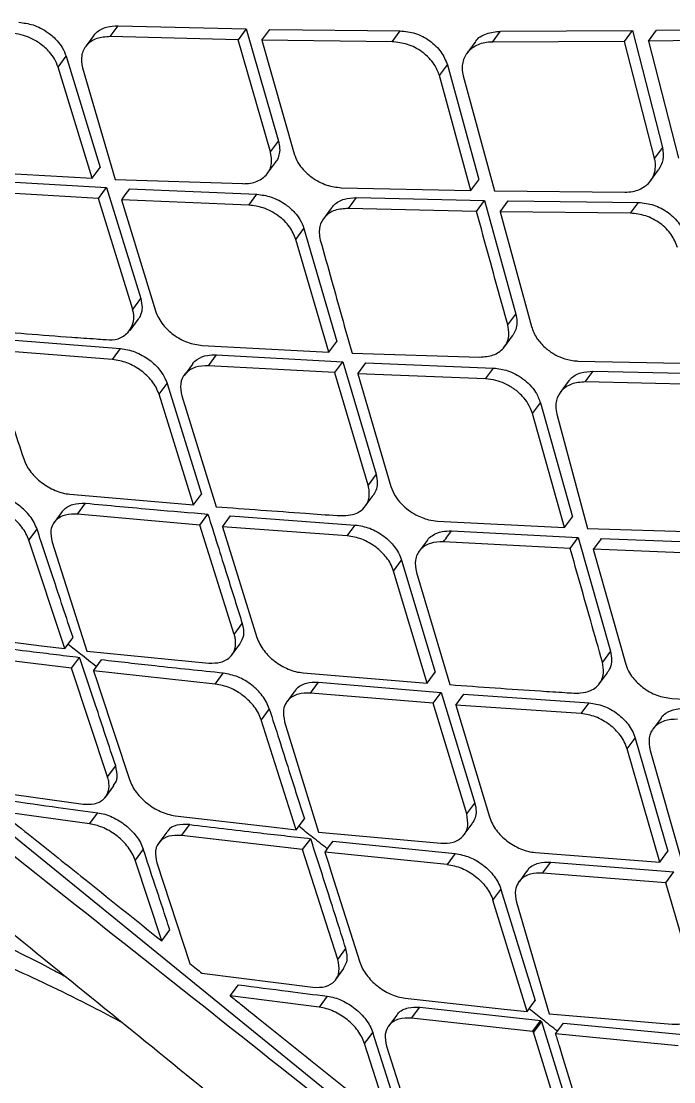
# Model space of a CAD drawing. Extents: x 832 to 912, y 781 to 934.
# Drawn here: x 894.885 to 895.677, y 878.246 to 879.532 of the extents above; entities that cross this region are included whole.
import ezdxf

# ---------------------------------------------------------------- set-up
doc = ezdxf.new("R2010")
doc.units = 0
doc.header["$MEASUREMENT"] = 0
doc.layers.add('1', color=4, linetype='Continuous')

# ---------------------------------------------------------------- blocks, each defined once
blk = doc.blocks.new('2026 SOVEREIGN HL')
at = {"layer": '1', "color": 3, "linetype": 'Continuous', "lineweight": 25}
for p, q in [((63.2636, 82.4181), (63.2733, 82.4313)), ((63.2734, 82.4313), (63.4286, 82.4274)), ((63.4286, 82.4274), (63.4189, 82.4143)), ((63.4286, 82.4274), (63.4678, 82.2915)), ((63.4475, 82.4138), (63.4572, 82.4269)), ((63.4572, 82.4269), (63.6154, 82.4251)), ((63.9267, 82.4258), (64.0882, 82.4282)), ((63.2433, 82.4191), (63.2336, 82.4058)), ((63.4189, 82.4143), (63.2636, 82.4181)), ((63.4581, 82.2783), (63.4189, 82.4143)), ((63.6057, 82.4119), (63.6154, 82.425)), ((63.7276, 82.4115), (63.7373, 82.4247)), ((63.7373, 82.4247), (63.8975, 82.4255)), ((63.8878, 82.4123), (63.8975, 82.4255)), ((63.8975, 82.4255), (63.9339, 82.2838)), ((63.917, 82.4126), (63.9267, 82.4258)), ((64.0784, 82.4151), (63.917, 82.4126)), ((63.6057, 82.4119), (63.4475, 82.4138)), ((63.4475, 82.4138), (63.4869, 82.2762)), ((63.7062, 82.4109), (63.6964, 82.3977)), ((63.8878, 82.4123), (63.7276, 82.4115)), ((63.9242, 82.2707), (63.8878, 82.4123)), ((63.917, 82.4126), (63.9532, 82.2707)), ((63.2004, 82.3812), (63.2101, 82.3943)), ((63.2101, 82.3944), (63.2515, 82.2595)), ((63.2418, 82.2463), (63.2004, 82.3812)), ((63.23, 82.3804), (63.2697, 82.2449)), ((63.6632, 82.3709), (63.6729, 82.384)), ((63.6729, 82.384), (63.7109, 82.2447)), ((63.7012, 82.2315), (63.6632, 82.3709)), ((63.692, 82.3707), (63.7299, 82.2311)), ((63.4581, 82.2783), (63.4678, 82.2915)), ((63.9339, 82.2838), (63.9242, 82.2707)), ((63.4545, 82.2524), (63.4641, 82.2653)), ((63.0885, 82.2549), (63.2418, 82.2463)), ((63.2418, 82.2463), (63.2515, 82.2594)), ((63.9196, 82.2434), (63.9293, 82.2565)), ((63.106, 82.2439), (63.259, 82.235)), ((63.259, 82.235), (63.3006, 82.1004)), ((63.2697, 82.2449), (63.4247, 82.2399)), ((63.5441, 82.2349), (63.7012, 82.2315)), ((63.7012, 82.2315), (63.7109, 82.2446)), ((63.2493, 82.2218), (63.0962, 82.2307)), ((63.2909, 82.0872), (63.2493, 82.2218)), ((63.287, 82.2336), (63.4417, 82.2269)), ((63.432, 82.2138), (63.4417, 82.2269)), ((63.5527, 82.2098), (63.5624, 82.223)), ((63.5624, 82.223), (63.7179, 82.2194)), ((63.7299, 82.2311), (63.8884, 82.2296)), ((63.432, 82.2138), (63.2772, 82.2204)), ((63.2772, 82.2204), (63.3186, 82.0855)), ((63.5322, 82.2105), (63.5225, 82.1973)), ((63.7082, 82.2062), (63.5527, 82.2098)), ((63.7082, 82.2062), (63.7179, 82.2193)), ((63.7179, 82.2194), (63.7559, 82.0817)), ((63.7368, 82.2057), (63.7465, 82.2189)), ((63.7465, 82.2189), (63.9048, 82.2171)), ((63.8951, 82.204), (63.9048, 82.2171)), ((63.7368, 82.2057), (63.775, 82.0665)), ((63.8951, 82.204), (63.7368, 82.2057)), ((63.489, 82.1722), (63.4987, 82.1853)), ((63.4987, 82.1853), (63.5387, 82.0486)), ((63.529, 82.0355), (63.489, 82.1722)), ((63.2909, 82.0872), (63.3006, 82.1004)), ((63.7462, 82.0686), (63.7559, 82.0817)), ((63.2878, 82.0619), (63.2975, 82.075)), ((63.7422, 82.0421), (63.7518, 82.0552)), ((63.1251, 82.0516), (63.2761, 82.0398)), ((63.3754, 82.0435), (63.529, 82.0355)), ((63.529, 82.0355), (63.5387, 82.0486)), ((63.2663, 82.0266), (63.1153, 82.0383)), ((63.2663, 82.0266), (63.2761, 82.0398)), ((63.3828, 82.019), (63.3926, 82.0322)), ((63.3926, 82.0322), (63.546, 82.0238)), ((63.5571, 82.0342), (63.7123, 82.0295)), ((63.3634, 82.0211), (63.3536, 82.0078)), ((63.5363, 82.0107), (63.3828, 82.019)), ((63.5363, 82.0107), (63.546, 82.0238)), ((63.546, 82.0238), (63.5863, 81.8875)), ((63.5643, 82.0093), (63.574, 82.0225)), ((63.574, 82.0225), (63.729, 82.0162)), ((63.7193, 82.0031), (63.729, 82.0162)), ((63.8318, 82.0247), (63.9891, 82.0215)), ((63.5766, 81.8743), (63.5363, 82.0106)), ((63.5643, 82.0093), (63.6044, 81.8727)), ((63.7193, 82.0031), (63.5643, 82.0093)), ((63.8402, 81.9994), (63.8499, 82.0125)), ((63.8499, 82.0125), (64.0055, 82.009)), ((63.3229, 81.9844), (63.3326, 81.9976)), ((63.3326, 81.9976), (63.3745, 81.8634)), ((63.8196, 81.9998), (63.8098, 81.9866)), ((63.9958, 81.9959), (63.8402, 81.9994)), ((63.3648, 81.8502), (63.3229, 81.9844)), ((63.3504, 81.9825), (63.3922, 81.848)), ((63.7761, 81.9611), (63.7857, 81.9742)), ((63.7857, 81.9742), (63.8246, 81.8359)), ((63.8149, 81.8227), (63.7761, 81.9611)), ((63.8057, 81.9605), (63.8429, 81.8215)), ((63.5863, 81.8875), (63.5766, 81.8743)), ((63.2148, 81.8632), (63.3648, 81.8502)), ((63.3648, 81.8502), (63.3745, 81.8634)), ((63.5732, 81.8487), (63.5829, 81.8617)), ((63.224, 81.839), (63.2338, 81.8523)), ((63.2055, 81.8424), (63.1957, 81.8291)), ((63.3724, 81.8259), (63.224, 81.839)), ((63.3724, 81.8259), (63.3822, 81.8391)), ((63.3998, 81.8237), (63.4095, 81.8369)), ((63.4095, 81.8369), (63.561, 81.8259)), ((63.8149, 81.8227), (63.8246, 81.8359)), ((63.4141, 81.6933), (63.3724, 81.8259)), ((63.3998, 81.8237), (63.4417, 81.6896)), ((63.5513, 81.8127), (63.3998, 81.8237)), ((63.5513, 81.8127), (63.561, 81.8259)), ((63.6609, 81.8304), (63.8149, 81.8227)), ((63.1649, 81.8077), (63.1748, 81.821)), ((63.6778, 81.8187), (63.8316, 81.8108)), ((63.8219, 81.7976), (63.8316, 81.8108)), ((63.8316, 81.8108), (63.8707, 81.6728)), ((63.8429, 81.8215), (63.9984, 81.8171)), ((63.8597, 81.8095), (64.0149, 81.8035)), ((63.2087, 81.676), (63.1649, 81.8077)), ((63.1931, 81.8051), (63.2354, 81.6729)), ((63.6484, 81.8073), (63.6386, 81.794)), ((63.8219, 81.7976), (63.6681, 81.8055)), ((64.0052, 81.7904), (63.85, 81.7964)), ((63.85, 81.7964), (63.8889, 81.6582)), ((63.6076, 81.7701), (63.6173, 81.7833)), ((63.6173, 81.7833), (63.658, 81.6475)), ((63.6483, 81.6343), (63.6076, 81.7701)), ((63.6353, 81.7684), (63.6757, 81.6323)), ((63.4141, 81.6933), (63.4239, 81.7066)), ((63.0624, 81.6941), (63.1834, 81.679)), ((63.2087, 81.676), (63.2185, 81.6893)), ((63.4114, 81.6685), (63.4212, 81.6818)), ((63.2166, 81.6521), (63.0705, 81.6704)), ((63.1834, 81.679), (63.2087, 81.676)), ((63.2354, 81.6729), (63.3834, 81.6585)), ((63.8707, 81.6728), (63.861, 81.6597)), ((63.2166, 81.6521), (63.2265, 81.6654)), ((63.2433, 81.649), (63.2532, 81.6623)), ((63.2604, 81.5205), (63.2166, 81.6521)), ((63.3911, 81.633), (63.2433, 81.649)), ((63.3911, 81.633), (63.4009, 81.6463)), ((63.4977, 81.6466), (63.6483, 81.6343)), ((63.6483, 81.6343), (63.658, 81.6475)), ((63.8574, 81.6336), (63.8671, 81.6468)), ((63.5067, 81.6221), (63.5165, 81.6353)), ((63.5165, 81.6353), (63.6654, 81.6229)), ((63.2509, 81.626), (63.287, 81.5172)), ((63.4879, 81.625), (63.4782, 81.6118)), ((63.6557, 81.6097), (63.5067, 81.6221)), ((63.6557, 81.6097), (63.6654, 81.6229)), ((63.6654, 81.6229), (63.706, 81.4887)), ((63.6831, 81.6076), (63.6929, 81.6208)), ((63.6929, 81.6208), (63.8448, 81.6104)), ((63.6963, 81.4755), (63.6557, 81.6097)), ((63.8351, 81.5972), (63.6831, 81.6076)), ((63.6831, 81.6076), (63.7239, 81.4719)), ((63.8351, 81.5972), (63.8448, 81.6103)), ((63.9451, 81.6155), (64.0993, 81.6081)), ((63.4567, 81.603), (63.4469, 81.5898)), ((63.9323, 81.5918), (63.9225, 81.5786)), ((63.4894, 81.4564), (63.4469, 81.5898)), ((63.4753, 81.5874), (63.5163, 81.4535)), ((63.8911, 81.5543), (63.9008, 81.5675)), ((63.9008, 81.5675), (63.9404, 81.4302)), ((63.9307, 81.417), (63.8911, 81.5543)), ((63.9189, 81.5526), (63.9583, 81.4151)), ((65.2946, 79.7044), (63.0382, 81.536)), ((63.2604, 81.5205), (63.2703, 81.5338)), ((63.0956, 81.506), (63.2306, 81.4875)), ((63.2582, 81.4964), (63.268, 81.5097)), ((63.6963, 81.4755), (63.706, 81.4887)), ((63.2386, 81.4636), (63.13, 81.4785)), ((63.2386, 81.4636), (63.2484, 81.477)), ((63.3424, 81.4734), (63.4628, 81.4594)), ((63.3502, 81.4494), (63.3601, 81.4627)), ((63.4894, 81.4564), (63.4993, 81.4697)), ((63.6932, 81.4504), (63.703, 81.4636)), ((63.3324, 81.4536), (63.3225, 81.4403)), ((63.4972, 81.4322), (63.3502, 81.4494)), ((63.4628, 81.4594), (63.4894, 81.4564)), ((63.5163, 81.4535), (63.665, 81.44)), ((63.4972, 81.4322), (63.507, 81.4455)), ((63.5338, 81.4426), (63.6823, 81.4275)), ((63.3037, 81.4329), (63.2938, 81.4196)), ((63.5398, 81.299), (63.4972, 81.4322)), ((63.6725, 81.4143), (63.524, 81.4293)), ((63.6823, 81.4275), (63.6725, 81.4143)), ((63.7797, 81.4287), (63.9307, 81.417)), ((63.9307, 81.417), (63.9404, 81.4302)), ((63.3261, 81.3217), (63.2938, 81.4196)), ((63.3203, 81.4161), (63.3603, 81.2942)), ((63.7885, 81.4039), (63.7983, 81.4171)), ((63.7983, 81.4171), (63.9477, 81.4053)), ((63.5318, 81.405), (63.5665, 81.2959)), ((63.7695, 81.4065), (63.7598, 81.3933)), ((63.9379, 81.3921), (63.7885, 81.4039)), ((63.9379, 81.3921), (63.9476, 81.4053)), ((63.9775, 81.2566), (63.9379, 81.3921)), ((63.7282, 81.3708), (63.7379, 81.384)), ((63.7379, 81.384), (63.7794, 81.2492)), ((63.7696, 81.236), (63.7282, 81.3708)), ((63.7566, 81.3685), (63.7966, 81.2332)), ((63.3261, 81.3216), (63.336, 81.335)), ((63.5398, 81.299), (63.5496, 81.3123)), ((63.375, 81.2825), (63.5095, 81.2653)), ((63.5373, 81.2746), (63.5471, 81.2879)), ((63.4094, 81.255), (63.4193, 81.2683)), ((63.5173, 81.2412), (63.4094, 81.255)), ((63.5271, 81.2545), (63.5173, 81.2412)), ((63.6218, 81.252), (63.7419, 81.2389)), ((63.6114, 81.2316), (63.6015, 81.2183)), ((63.6295, 81.2278), (63.6393, 81.2411)), ((63.6393, 81.2411), (63.7861, 81.2249)), ((63.7419, 81.2389), (63.7696, 81.236)), ((63.7966, 81.2332), (63.9458, 81.2205)), ((63.7763, 81.2116), (63.6295, 81.2278)), ((63.7763, 81.2116), (63.7861, 81.2249)), ((63.7772, 81.2116), (63.787, 81.2248)), ((63.7872, 81.224), (63.7774, 81.2108)), ((63.7872, 81.224), (63.8286, 81.0903)), ((63.8041, 81.2088), (63.8139, 81.222)), ((63.8139, 81.222), (63.9629, 81.2077)), ((63.8188, 81.077), (63.7774, 81.2108)), ((63.9531, 81.1945), (63.8041, 81.2088)), ((63.6036, 81.0992), (63.5724, 81.1971)), ((63.599, 81.1938), (63.6378, 81.0718)), ((63.8119, 81.1834), (63.8456, 81.0741))]:
    blk.add_line(p, q, dxfattribs=at)
at = {"layer": '1', "color": 3, "linetype": 'Continuous', "lineweight": 25, "flags": 128}
for points in [[(63.2493, 82.2218), (63.2547, 82.2292), (63.259, 82.235)], [(63.287, 82.2336), (63.2815, 82.2262), (63.2772, 82.2204)], [(63.2433, 81.649), (63.2476, 81.6361), (63.2509, 81.626)], [(63.5338, 81.4426), (63.5283, 81.4351), (63.524, 81.4293)], [(63.524, 81.4293), (63.5284, 81.4157), (63.5318, 81.405)], [(63.7696, 81.236), (63.7751, 81.2434), (63.7794, 81.2492)], [(63.5724, 81.1971), (63.5779, 81.2045), (63.5822, 81.2104)], [(63.6135, 81.1125), (63.596, 81.1673), (63.5822, 81.2104)]]:
    blk.add_lwpolyline(points, dxfattribs=at)
at = {"layer": '1', "color": 3, "linetype": 'Continuous', "lineweight": 25}
blk.add_arc((63.2644, 82.0783), 0.0279, 258.1637, 18.5932, dxfattribs=at)
for points, knots in [([(65.2939, 79.7025), (64.8285, 80.0795), (64.1129, 80.6591), (62.8118, 81.69), (61.978, 82.3464), (61.3973, 82.8036)], [0, 0, 0, 0, 0.360925, 0.55487, 1, 1, 1, 1]), ([(61.3533, 82.7876), (61.4809, 82.6836), (61.7413, 82.4714), (62.1237, 82.1604), (62.4895, 81.8632), (62.8226, 81.5926), (63.1215, 81.3499), (63.3865, 81.1347), (63.6181, 80.9467), (63.818, 80.7843), (64.0052, 80.6322), (64.1895, 80.4824), (64.3846, 80.3237), (64.5854, 80.1603), (64.7957, 79.9891), (65.0202, 79.8062), (65.2592, 79.6114), (65.5153, 79.4025), (65.7928, 79.1761), (66.1009, 78.9244), (66.4468, 78.6418), (66.8224, 78.3345), (67.2266, 78.0038), (67.6579, 77.651), (68.1234, 77.2704), (68.6072, 76.8749), (68.9361, 76.6068), (69.0982, 76.4746)], [0, 0, 0, 0, 0.049445, 0.100866, 0.148055, 0.191016, 0.22976, 0.263698, 0.293563, 0.319356, 0.341079, 0.366002, 0.390687, 0.416599, 0.443737, 0.472101, 0.503524, 0.536326, 0.571311, 0.611051, 0.655739, 0.705377, 0.75672, 0.812473, 0.872625, 0.937195, 1, 1, 1, 1]), ([(63.1528, 82.4355), (63.1585, 82.4348), (63.1674, 82.4337), (63.1794, 82.4285), (63.1897, 82.4223), (63.1987, 82.4141), (63.2063, 82.4043), (63.2088, 82.3979), (63.2101, 82.3944)], [0, 0, 0, 0, 0.234125, 0.361328, 0.49497, 0.689993, 0.830495, 1, 1, 1, 1]), ([(63.2435, 82.4189), (63.2445, 82.4203), (63.2482, 82.4251), (63.2581, 82.4304), (63.2685, 82.431), (63.2733, 82.4313)], [0, 0, 0, 0, 0.169726, 0.607286, 1, 1, 1, 1]), ([(63.2004, 82.3812), (63.1991, 82.3845), (63.1967, 82.3907), (63.1894, 82.4006), (63.1794, 82.4096), (63.1672, 82.4166), (63.1548, 82.4209), (63.1472, 82.4218), (63.1431, 82.4223)], [0, 0, 0, 0, 0.162394, 0.300037, 0.500159, 0.683099, 0.82824, 1, 1, 1, 1]), ([(63.2636, 82.4181), (63.2579, 82.4177), (63.2464, 82.4169), (63.2341, 82.4083), (63.2275, 82.3957), (63.2291, 82.3855), (63.23, 82.3804)], [0, 0, 0, 0, 0.247043, 0.500295, 0.75002, 1, 1, 1, 1]), ([(63.6154, 82.4251), (63.6217, 82.4244), (63.6343, 82.4232), (63.6521, 82.4136), (63.6664, 82.4), (63.6707, 82.3894), (63.6729, 82.384)], [0, 0, 0, 0, 0.250006, 0.499997, 0.749995, 1, 1, 1, 1]), ([(63.7066, 82.4107), (63.7069, 82.4114), (63.7092, 82.4165), (63.7198, 82.4226), (63.7315, 82.424), (63.7373, 82.4247)], [0, 0, 0, 0, 0.06936, 0.533529, 1, 1, 1, 1]), ([(63.6632, 82.3709), (63.6615, 82.3754), (63.6586, 82.3828), (63.6507, 82.3925), (63.6402, 82.4016), (63.6245, 82.4099), (63.612, 82.4112), (63.6057, 82.4119)], [0, 0, 0, 0, 0.211963, 0.346759, 0.500462, 0.750281, 1, 1, 1, 1]), ([(63.7276, 82.4115), (63.7244, 82.4114), (63.7182, 82.411), (63.7075, 82.4077), (63.6968, 82.4003), (63.6914, 82.3892), (63.6904, 82.379), (63.6915, 82.3735), (63.692, 82.3707)], [0, 0, 0, 0, 0.131926, 0.259411, 0.50019, 0.742436, 0.86941, 1, 1, 1, 1]), ([(63.4679, 82.2915), (63.4685, 82.2885), (63.4698, 82.2827), (63.4687, 82.2746), (63.4667, 82.2688), (63.4645, 82.2662), (63.4639, 82.2655)], [0, 0, 0, 0, 0.309477, 0.607435, 0.893958, 1, 1, 1, 1]), ([(63.4247, 82.2398), (63.4278, 82.2399), (63.434, 82.2401), (63.4447, 82.2433), (63.4548, 82.2508), (63.4608, 82.2638), (63.459, 82.2735), (63.4581, 82.2783)], [0, 0, 0, 0, 0.13425, 0.265928, 0.520308, 0.764902, 1, 1, 1, 1]), ([(63.4869, 82.2762), (63.4876, 82.2743), (63.4893, 82.2691), (63.4955, 82.2588), (63.5056, 82.2489), (63.5171, 82.2419), (63.5292, 82.2366), (63.5382, 82.2355), (63.5441, 82.2349)], [0, 0, 0, 0, 0.090264, 0.250436, 0.49958, 0.633275, 0.761417, 1, 1, 1, 1]), ([(63.9339, 82.2838), (63.9347, 82.2786), (63.9362, 82.2685), (63.9313, 82.2605), (63.929, 82.2566)], [0, 0, 0, 0, 0.515467, 1, 1, 1, 1]), ([(63.8884, 82.2295), (63.8916, 82.2297), (63.8978, 82.23), (63.9085, 82.2334), (63.9182, 82.2402), (63.924, 82.2503), (63.9257, 82.2593), (63.9254, 82.266), (63.9245, 82.2694), (63.9242, 82.2707)], [0, 0, 0, 0, 0.133183, 0.261042, 0.499733, 0.688441, 0.834749, 0.93857, 1, 1, 1, 1]), ([(63.4417, 82.2269), (63.4474, 82.2262), (63.4564, 82.2251), (63.4684, 82.2198), (63.4783, 82.2137), (63.4872, 82.2057), (63.4947, 82.1958), (63.4973, 82.1891), (63.4987, 82.1853)], [0, 0, 0, 0, 0.235177, 0.363157, 0.497741, 0.679275, 0.822231, 1, 1, 1, 1]), ([(63.5324, 82.2104), (63.5334, 82.2116), (63.537, 82.2165), (63.5469, 82.222), (63.5574, 82.2227), (63.5624, 82.223)], [0, 0, 0, 0, 0.157047, 0.59777, 1, 1, 1, 1]), ([(63.489, 82.1722), (63.4868, 82.1774), (63.4824, 82.1879), (63.4702, 82.1995), (63.4588, 82.2066), (63.4467, 82.2119), (63.4378, 82.213), (63.432, 82.2137)], [0, 0, 0, 0, 0.249527, 0.499101, 0.634229, 0.763053, 1, 1, 1, 1]), ([(63.5527, 82.2098), (63.547, 82.2094), (63.5355, 82.2086), (63.5233, 82.2001), (63.518, 82.1899), (63.5169, 82.1801), (63.518, 82.1745), (63.5186, 82.1715)], [0, 0, 0, 0, 0.248063, 0.499618, 0.726198, 0.857299, 1, 1, 1, 1]), ([(63.9048, 82.2171), (63.911, 82.2164), (63.9235, 82.2151), (63.9413, 82.2054), (63.9555, 82.1917), (63.9598, 82.181), (63.9619, 82.1756)], [0, 0, 0, 0, 0.250011, 0.500007, 0.750005, 1, 1, 1, 1]), ([(63.7462, 82.0686), (63.7419, 82.0839), (63.7292, 82.1298), (63.7166, 82.1757), (63.7082, 82.2062)], [0, 0, 0, 0, 0.334758, 1, 1, 1, 1]), ([(63.9522, 82.1625), (63.9501, 82.1678), (63.9458, 82.1785), (63.9316, 82.1923), (63.9138, 82.202), (63.9013, 82.2033), (63.8951, 82.204)], [0, 0, 0, 0, 0.250017, 0.499992, 0.749986, 1, 1, 1, 1]), ([(63.5186, 82.1715), (63.5232, 82.1553), (63.536, 82.1095), (63.5488, 82.0637), (63.5571, 82.0342)], [0, 0, 0, 0, 0.354009, 1, 1, 1, 1]), ([(63.3006, 82.1004), (63.3014, 82.0968), (63.3029, 82.0899), (63.3013, 82.0812), (63.2985, 82.0769), (63.2973, 82.0751)], [0, 0, 0, 0, 0.384148, 0.736032, 1, 1, 1, 1]), ([(63.3186, 82.0855), (63.3198, 82.0825), (63.3219, 82.0768), (63.3289, 82.0668), (63.3402, 82.056), (63.3572, 82.0463), (63.3693, 82.0444), (63.3754, 82.0435)], [0, 0, 0, 0, 0.145662, 0.277732, 0.500285, 0.751423, 1, 1, 1, 1]), ([(63.7559, 82.0817), (63.7565, 82.0788), (63.7577, 82.073), (63.7566, 82.0649), (63.7546, 82.059), (63.7523, 82.0562), (63.7517, 82.0554)], [0, 0, 0, 0, 0.301719, 0.594218, 0.877472, 1, 1, 1, 1]), ([(63.7123, 82.0295), (63.718, 82.03), (63.7295, 82.0309), (63.7406, 82.0389), (63.746, 82.0482), (63.7482, 82.0579), (63.7469, 82.0647), (63.7462, 82.0686)], [0, 0, 0, 0, 0.247298, 0.499504, 0.671201, 0.811977, 1, 1, 1, 1]), ([(63.1075, 82.0623), (63.1439, 82.0593), (63.1901, 82.0555), (63.2402, 82.0521), (63.254, 82.051), (63.2582, 82.0509), (63.2587, 82.0509)], [0, 0, 0, 0, 0.727025, 0.920234, 0.990678, 1, 1, 1, 1]), ([(63.775, 82.0665), (63.7768, 82.0617), (63.7803, 82.0526), (63.7906, 82.0412), (63.8013, 82.0334), (63.8132, 82.0278), (63.8232, 82.0252), (63.8298, 82.0248), (63.8316, 82.0247), (63.8318, 82.0247)], [0, 0, 0, 0, 0.225858, 0.423076, 0.591568, 0.731231, 0.923322, 0.991686, 1, 1, 1, 1]), ([(63.1153, 82.0383), (63.1205, 82.0225), (63.1349, 81.9784), (63.1493, 81.9343), (63.1586, 81.906)], [0, 0, 0, 0, 0.357421, 1, 1, 1, 1]), ([(63.2761, 82.0398), (63.282, 82.0389), (63.2909, 82.0374), (63.3027, 82.0318), (63.3134, 82.0249), (63.3225, 82.016), (63.3294, 82.006), (63.3315, 82.0005), (63.3326, 81.9976)], [0, 0, 0, 0, 0.244832, 0.370919, 0.498979, 0.728014, 0.858732, 1, 1, 1, 1]), ([(63.3635, 82.021), (63.3637, 82.0213), (63.365, 82.0237), (63.3705, 82.028), (63.3799, 82.0322), (63.3888, 82.0322), (63.3926, 82.0322)], [0, 0, 0, 0, 0.034865, 0.280295, 0.691621, 1, 1, 1, 1]), ([(63.3229, 81.9844), (63.3218, 81.9872), (63.3197, 81.9927), (63.3129, 82.0027), (63.3037, 82.0116), (63.293, 82.0185), (63.2812, 82.0242), (63.2722, 82.0256), (63.2663, 82.0266)], [0, 0, 0, 0, 0.139463, 0.269396, 0.499798, 0.627879, 0.754253, 1, 1, 1, 1]), ([(63.3828, 82.019), (63.3774, 82.0188), (63.369, 82.0185), (63.3601, 82.0142), (63.3529, 82.0082), (63.3477, 81.9977), (63.3495, 81.9875), (63.3504, 81.9825)], [0, 0, 0, 0, 0.238542, 0.366965, 0.501201, 0.750422, 1, 1, 1, 1]), ([(63.729, 82.0162), (63.7348, 82.0155), (63.7437, 82.0144), (63.7557, 82.0091), (63.7649, 82.0033), (63.7734, 81.9959), (63.7813, 81.986), (63.7841, 81.9785), (63.7858, 81.9742)], [0, 0, 0, 0, 0.23402, 0.362692, 0.498843, 0.648036, 0.798743, 1, 1, 1, 1]), ([(63.7761, 81.9611), (63.7745, 81.9652), (63.7718, 81.9724), (63.765, 81.9813), (63.7592, 81.9864), (63.7561, 81.9895), (63.7547, 81.9902), (63.7547, 81.9902), (63.7546, 81.9903), (63.7543, 81.9904), (63.7539, 81.9908), (63.7529, 81.9914), (63.7511, 81.9927), (63.7476, 81.9949), (63.7411, 81.9982), (63.7311, 82.0018), (63.7235, 82.0026), (63.7193, 82.0031)], [0, 0, 0, 0, 0.19166, 0.339, 0.44189, 0.500159, 0.500293, 0.501109, 0.502694, 0.505874, 0.512208, 0.524719, 0.549334, 0.596694, 0.683948, 0.828684, 1, 1, 1, 1]), ([(63.8197, 81.9996), (63.8206, 82.0008), (63.8242, 82.0057), (63.8341, 82.0114), (63.8448, 82.0121), (63.8499, 82.0125)], [0, 0, 0, 0, 0.143169, 0.587351, 1, 1, 1, 1]), ([(63.8402, 81.9994), (63.8345, 81.9989), (63.8229, 81.998), (63.8107, 81.9894), (63.8052, 81.979), (63.8041, 81.9691), (63.8052, 81.9634), (63.8057, 81.9605)], [0, 0, 0, 0, 0.24969, 0.499656, 0.729339, 0.859665, 1, 1, 1, 1]), ([(63.1586, 81.906), (63.1597, 81.9032), (63.1618, 81.8979), (63.1685, 81.8879), (63.1799, 81.8768), (63.1939, 81.8686), (63.2059, 81.8645), (63.2118, 81.8636), (63.2148, 81.8632)], [0, 0, 0, 0, 0.136376, 0.265176, 0.499293, 0.745425, 0.871764, 1, 1, 1, 1]), ([(63.5863, 81.8875), (63.5871, 81.8838), (63.5885, 81.8769), (63.5868, 81.8681), (63.584, 81.8637), (63.5827, 81.8618)], [0, 0, 0, 0, 0.381341, 0.731343, 1, 1, 1, 1]), ([(63.5439, 81.8373), (63.5478, 81.8374), (63.5551, 81.8375), (63.5647, 81.8408), (63.573, 81.847), (63.5768, 81.8543), (63.5781, 81.8611), (63.5783, 81.8663), (63.5772, 81.8716), (63.5766, 81.8743)], [0, 0, 0, 0, 0.170281, 0.315518, 0.50063, 0.722403, 0.749662, 0.875154, 1, 1, 1, 1]), ([(63.1748, 81.821), (63.1737, 81.8237), (63.1716, 81.829), (63.1649, 81.8389), (63.1535, 81.8502), (63.1394, 81.8585), (63.1275, 81.8627), (63.1217, 81.8636), (63.1188, 81.864)], [0, 0, 0, 0, 0.134525, 0.262762, 0.499641, 0.747855, 0.873519, 1, 1, 1, 1]), ([(63.6044, 81.8727), (63.6059, 81.8689), (63.6087, 81.8616), (63.6164, 81.8518), (63.6251, 81.8441), (63.6361, 81.837), (63.6486, 81.8321), (63.6573, 81.8309), (63.6609, 81.8304)], [0, 0, 0, 0, 0.181789, 0.347355, 0.496717, 0.629868, 0.846861, 1, 1, 1, 1]), ([(63.1649, 81.8077), (63.1639, 81.8104), (63.1618, 81.8156), (63.1551, 81.8256), (63.1437, 81.8369), (63.1295, 81.8452), (63.1177, 81.8494), (63.1119, 81.8503), (63.109, 81.8507)], [0, 0, 0, 0, 0.133912, 0.26193, 0.499432, 0.74782, 0.873528, 1, 1, 1, 1]), ([(63.2057, 81.8423), (63.2057, 81.8425), (63.206, 81.8432), (63.2095, 81.8466), (63.2172, 81.8523), (63.2283, 81.8523), (63.2338, 81.8523)], [0, 0, 0, 0, 0.020854, 0.076085, 0.537336, 1, 1, 1, 1]), ([(63.2338, 81.8523), (63.2614, 81.8497), (63.3106, 81.8451), (63.3603, 81.8409), (63.3822, 81.8391)], [0, 0, 0, 0, 0.56, 1, 1, 1, 1]), ([(63.3922, 81.848), (63.4283, 81.8454), (63.4773, 81.8419), (63.5276, 81.838), (63.5423, 81.8374), (63.5439, 81.8374)], [0, 0, 0, 0, 0.716079, 0.969513, 1, 1, 1, 1]), ([(63.224, 81.839), (63.2189, 81.839), (63.211, 81.8391), (63.2023, 81.8354), (63.1982, 81.8322), (63.1958, 81.8293), (63.1934, 81.8258), (63.1905, 81.8182), (63.1922, 81.81), (63.1931, 81.8051)], [0, 0, 0, 0, 0.229493, 0.360049, 0.500928, 0.531786, 0.583832, 0.751009, 1, 1, 1, 1]), ([(63.3822, 81.8391), (63.3899, 81.8143), (63.4038, 81.7701), (63.4178, 81.726), (63.4239, 81.7066)], [0, 0, 0, 0, 0.56, 1, 1, 1, 1]), ([(63.561, 81.8259), (63.5669, 81.825), (63.5758, 81.8235), (63.5876, 81.8179), (63.5983, 81.811), (63.6074, 81.802), (63.6141, 81.7919), (63.6162, 81.7862), (63.6173, 81.7833)], [0, 0, 0, 0, 0.244504, 0.370612, 0.498998, 0.72799, 0.858715, 1, 1, 1, 1]), ([(63.2185, 81.6893), (63.2103, 81.7139), (63.1957, 81.7577), (63.1812, 81.8017), (63.1748, 81.821)], [0, 0, 0, 0, 0.560001, 1, 1, 1, 1]), ([(63.6076, 81.7701), (63.6065, 81.773), (63.6045, 81.7786), (63.5978, 81.7887), (63.5887, 81.7977), (63.578, 81.8046), (63.5662, 81.8103), (63.5572, 81.8118), (63.5513, 81.8127)], [0, 0, 0, 0, 0.139367, 0.269233, 0.499699, 0.628037, 0.754511, 1, 1, 1, 1]), ([(63.6485, 81.8072), (63.6487, 81.8075), (63.65, 81.8098), (63.6555, 81.8142), (63.665, 81.8186), (63.674, 81.8187), (63.6778, 81.8187)], [0, 0, 0, 0, 0.0282, 0.273132, 0.686173, 1, 1, 1, 1]), ([(63.6681, 81.8055), (63.6699, 81.808), (63.6732, 81.8124), (63.6764, 81.8168), (63.6778, 81.8187)], [0, 0, 0, 0, 0.559969, 1, 1, 1, 1]), ([(63.8597, 81.8095), (63.8579, 81.8071), (63.8546, 81.8027), (63.8514, 81.7983), (63.85, 81.7964)], [0, 0, 0, 0, 0.560039, 1, 1, 1, 1]), ([(63.6681, 81.8055), (63.6627, 81.8053), (63.6543, 81.805), (63.6453, 81.8006), (63.638, 81.7945), (63.6326, 81.7838), (63.6344, 81.7735), (63.6352, 81.7684)], [0, 0, 0, 0, 0.23917, 0.367453, 0.501218, 0.750441, 1, 1, 1, 1]), ([(63.861, 81.6597), (63.8563, 81.6763), (63.8433, 81.7223), (63.8302, 81.7683), (63.8219, 81.7976)], [0, 0, 0, 0, 0.361994, 1, 1, 1, 1]), ([(63.4239, 81.7066), (63.425, 81.7015), (63.427, 81.692), (63.4227, 81.6852), (63.4208, 81.682)], [0, 0, 0, 0, 0.537831, 1, 1, 1, 1]), ([(63.0804, 81.6838), (63.1076, 81.6802), (63.156, 81.6739), (63.205, 81.668), (63.2265, 81.6654)], [0, 0, 0, 0, 0.559996, 1, 1, 1, 1]), ([(63.247, 81.654), (63.2405, 81.6591), (63.229, 81.6682), (63.2174, 81.6772), (63.2125, 81.6811)], [0, 0, 0, 0, 0.566645, 1, 1, 1, 1]), ([(63.3834, 81.6585), (63.3884, 81.6585), (63.3962, 81.6585), (63.4049, 81.6622), (63.4116, 81.6676), (63.4156, 81.6757), (63.4161, 81.6844), (63.4152, 81.6899), (63.4144, 81.6924), (63.4142, 81.6931), (63.4142, 81.6932), (63.4142, 81.6933), (63.4142, 81.6933)], [0, 0, 0, 0, 0.225128, 0.35673, 0.500753, 0.716142, 0.871347, 0.966023, 0.990616, 0.997212, 0.999647, 1, 1, 1, 1]), ([(63.4417, 81.6896), (63.4428, 81.6868), (63.4448, 81.6814), (63.4515, 81.6713), (63.4628, 81.6601), (63.4768, 81.6519), (63.4888, 81.6478), (63.4947, 81.647), (63.4977, 81.6466)], [0, 0, 0, 0, 0.136301, 0.265071, 0.499311, 0.745269, 0.871648, 1, 1, 1, 1]), ([(63.8707, 81.6728), (63.8714, 81.6691), (63.8728, 81.6621), (63.8711, 81.6532), (63.8682, 81.6488), (63.8669, 81.6469)], [0, 0, 0, 0, 0.380488, 0.729836, 1, 1, 1, 1]), ([(63.2703, 81.5338), (63.2621, 81.5584), (63.2475, 81.6023), (63.2329, 81.6462), (63.2265, 81.6654)], [0, 0, 0, 0, 0.560003, 1, 1, 1, 1]), ([(63.4009, 81.6463), (63.3732, 81.6491), (63.3237, 81.6542), (63.2747, 81.6598), (63.2532, 81.6623)], [0, 0, 0, 0, 0.560001, 1, 1, 1, 1]), ([(63.8279, 81.6221), (63.8287, 81.6221), (63.831, 81.6221), (63.8376, 81.6223), (63.8458, 81.6242), (63.854, 81.6293), (63.8598, 81.6363), (63.8633, 81.6467), (63.8618, 81.6552), (63.861, 81.6597)], [0, 0, 0, 0, 0.035018, 0.095755, 0.29397, 0.43201, 0.595742, 0.785081, 1, 1, 1, 1]), ([(63.8889, 81.6582), (63.89, 81.655), (63.8921, 81.6491), (63.8989, 81.6389), (63.9101, 81.628), (63.927, 81.6182), (63.9391, 81.6164), (63.9451, 81.6155)], [0, 0, 0, 0, 0.147764, 0.28053, 0.50026, 0.751271, 1, 1, 1, 1]), ([(63.4567, 81.603), (63.4557, 81.6058), (63.4536, 81.6111), (63.447, 81.6212), (63.4357, 81.6325), (63.4186, 81.6428), (63.4068, 81.6451), (63.4009, 81.6463)], [0, 0, 0, 0, 0.134387, 0.262674, 0.500274, 0.748834, 1, 1, 1, 1]), ([(63.4469, 81.5898), (63.4459, 81.5925), (63.4439, 81.5978), (63.4372, 81.6079), (63.4259, 81.6192), (63.4088, 81.6296), (63.3971, 81.6319), (63.3911, 81.633)], [0, 0, 0, 0, 0.133772, 0.261817, 0.500036, 0.748827, 1, 1, 1, 1]), ([(63.4884, 81.6248), (63.4887, 81.6254), (63.4899, 81.6284), (63.4949, 81.6314), (63.5033, 81.6353), (63.5114, 81.6353), (63.5165, 81.6353)], [0, 0, 0, 0, 0.077045, 0.336307, 0.57683, 1, 1, 1, 1]), ([(63.6757, 81.6323), (63.7124, 81.6296), (63.7588, 81.6263), (63.8092, 81.6232), (63.8231, 81.6222), (63.8274, 81.6221), (63.8279, 81.6221)], [0, 0, 0, 0, 0.725912, 0.919414, 0.990423, 1, 1, 1, 1]), ([(63.5067, 81.6221), (63.5016, 81.622), (63.4936, 81.622), (63.4849, 81.6182), (63.4807, 81.6149), (63.4783, 81.612), (63.4759, 81.6085), (63.4728, 81.6007), (63.4744, 81.5924), (63.4753, 81.5874)], [0, 0, 0, 0, 0.229628, 0.360152, 0.500907, 0.531305, 0.583196, 0.75097, 1, 1, 1, 1]), ([(63.8448, 81.6104), (63.8507, 81.6094), (63.8596, 81.608), (63.8714, 81.6024), (63.882, 81.5954), (63.8911, 81.5864), (63.8977, 81.5762), (63.8998, 81.5704), (63.9008, 81.5675)], [0, 0, 0, 0, 0.24428, 0.37044, 0.499009, 0.728266, 0.858922, 1, 1, 1, 1]), ([(63.4567, 81.603), (63.4647, 81.5781), (63.4788, 81.5336), (63.493, 81.4892), (63.4993, 81.4697)], [0, 0, 0, 0, 0.559998, 1, 1, 1, 1]), ([(63.8911, 81.5543), (63.8901, 81.5572), (63.8881, 81.5629), (63.8815, 81.5731), (63.8724, 81.5822), (63.8617, 81.5891), (63.8499, 81.5949), (63.841, 81.5963), (63.8351, 81.5972)], [0, 0, 0, 0, 0.139012, 0.268776, 0.499684, 0.628222, 0.754751, 1, 1, 1, 1]), ([(63.9324, 81.5918), (63.9325, 81.592), (63.9337, 81.5944), (63.9393, 81.5988), (63.9488, 81.6033), (63.9579, 81.6034), (63.9619, 81.6035)], [0, 0, 0, 0, 0.023675, 0.268145, 0.682406, 1, 1, 1, 1]), ([(63.9522, 81.5904), (63.9467, 81.5901), (63.9383, 81.5898), (63.9292, 81.5853), (63.9219, 81.5791), (63.9164, 81.5682), (63.918, 81.5578), (63.9189, 81.5526)], [0, 0, 0, 0, 0.239721, 0.367862, 0.50118, 0.750419, 1, 1, 1, 1]), ([(63.2678, 81.5099), (63.2689, 81.5115), (63.2709, 81.5143), (63.2727, 81.522), (63.2713, 81.5288), (63.2703, 81.5338)], [0, 0, 0, 0, 0.255854, 0.457512, 1, 1, 1, 1]), ([(63.2306, 81.4875), (63.2353, 81.4873), (63.2429, 81.4869), (63.2515, 81.4901), (63.2581, 81.4952), (63.262, 81.5029), (63.2625, 81.5112), (63.2615, 81.5168), (63.2606, 81.5194), (63.2604, 81.5203), (63.2604, 81.5205)], [0, 0, 0, 0, 0.215571, 0.349017, 0.499345, 0.709176, 0.862713, 0.959689, 0.995205, 1, 1, 1, 1]), ([(63.287, 81.5172), (63.288, 81.5145), (63.2901, 81.5092), (63.2967, 81.4992), (63.308, 81.4878), (63.3219, 81.4793), (63.3336, 81.4749), (63.3394, 81.4739), (63.3424, 81.4734)], [0, 0, 0, 0, 0.133094, 0.260961, 0.500565, 0.74326, 0.869962, 1, 1, 1, 1]), ([(62.3183, 81.4246), (62.339, 81.4395), (62.3803, 81.4691), (62.4715, 81.4887), (62.5821, 81.4893), (62.712, 81.4692), (62.8581, 81.4294), (63.0191, 81.3682), (63.1378, 81.3167), (63.204, 81.2812), (63.2102, 81.2779)], [0, 0, 0, 0, 0.140928, 0.281874, 0.422768, 0.563387, 0.704057, 0.844588, 0.985386, 1, 1, 1, 1]), ([(63.1399, 81.4919), (63.1601, 81.489), (63.1962, 81.4839), (63.2325, 81.4791), (63.2484, 81.477)], [0, 0, 0, 0, 0.560001, 1, 1, 1, 1]), ([(63.706, 81.4887), (63.7063, 81.4875), (63.7073, 81.4842), (63.7079, 81.4781), (63.7071, 81.4705), (63.7042, 81.466), (63.7027, 81.4638)], [0, 0, 0, 0, 0.127249, 0.349286, 0.665821, 1, 1, 1, 1]), ([(63.13, 81.4785), (63.1415, 81.4693), (63.1742, 81.4432), (63.2396, 81.3909), (63.2934, 81.3478), (63.3261, 81.3217)], [0, 0, 0, 0, 0.175357, 0.500005, 1, 1, 1, 1]), ([(63.2484, 81.477), (63.2513, 81.4764), (63.2571, 81.4754), (63.2688, 81.4709), (63.2827, 81.4624), (63.2939, 81.4509), (63.3006, 81.4408), (63.3026, 81.4356), (63.3037, 81.4329)], [0, 0, 0, 0, 0.129027, 0.255377, 0.499566, 0.740143, 0.867735, 1, 1, 1, 1]), ([(63.665, 81.44), (63.6702, 81.44), (63.6782, 81.4401), (63.6868, 81.4441), (63.6939, 81.4499), (63.699, 81.4603), (63.6972, 81.4705), (63.6963, 81.4755)], [0, 0, 0, 0, 0.233053, 0.362953, 0.501512, 0.750762, 1, 1, 1, 1]), ([(63.2938, 81.4196), (63.2928, 81.4222), (63.2907, 81.4275), (63.284, 81.4375), (63.275, 81.4468), (63.2644, 81.4542), (63.2537, 81.4599), (63.2445, 81.4624), (63.2392, 81.4635), (63.2386, 81.4636)], [0, 0, 0, 0, 0.132173, 0.25971, 0.500241, 0.625108, 0.750507, 0.968956, 1, 1, 1, 1]), ([(63.3601, 81.4627), (63.3547, 81.4628), (63.344, 81.4629), (63.3352, 81.4582), (63.333, 81.454), (63.3327, 81.4535)], [0, 0, 0, 0, 0.4632, 0.926788, 1, 1, 1, 1]), ([(63.3601, 81.4627), (63.3874, 81.4594), (63.4362, 81.4535), (63.4854, 81.448), (63.507, 81.4455)], [0, 0, 0, 0, 0.560003, 1, 1, 1, 1]), ([(63.7239, 81.4719), (63.725, 81.4691), (63.727, 81.4636), (63.7336, 81.4534), (63.7448, 81.4421), (63.7588, 81.434), (63.7708, 81.4299), (63.7767, 81.4291), (63.7797, 81.4287)], [0, 0, 0, 0, 0.13616, 0.264909, 0.499365, 0.745014, 0.87146, 1, 1, 1, 1]), ([(63.3502, 81.4494), (63.3448, 81.4495), (63.334, 81.4497), (63.3232, 81.4428), (63.3194, 81.4353), (63.318, 81.4267), (63.3192, 81.4211), (63.3203, 81.4161)], [0, 0, 0, 0, 0.249175, 0.49918, 0.722961, 0.749946, 1, 1, 1, 1]), ([(63.527, 81.4333), (63.521, 81.438), (63.5095, 81.4471), (63.498, 81.4562), (63.4925, 81.4605)], [0, 0, 0, 0, 0.521527, 1, 1, 1, 1]), ([(63.5496, 81.3123), (63.5417, 81.3372), (63.5275, 81.3816), (63.5133, 81.426), (63.507, 81.4455)], [0, 0, 0, 0, 0.559995, 1, 1, 1, 1]), ([(65.0726, 79.1273), (65.0527, 79.1134), (65.013, 79.0855), (64.9253, 79.07), (64.8183, 79.0741), (64.6918, 79.0996), (64.5488, 79.1451), (64.3912, 79.2101), (64.2218, 79.2934), (64.0433, 79.3933), (63.8586, 79.5082), (63.6709, 79.6357), (63.4834, 79.7736), (63.2991, 79.9198), (63.1214, 80.0717), (62.9533, 80.2269), (62.7975, 80.3829), (62.6566, 80.5371), (62.5337, 80.6869), (62.431, 80.8299), (62.3503, 80.964), (62.293, 81.0869), (62.2602, 81.1965), (62.2534, 81.2905), (62.2702, 81.3691), (62.3023, 81.4061), (62.3183, 81.4246)], [0, 0, 0, 0, 0.041545, 0.083199, 0.124791, 0.166409, 0.208193, 0.249806, 0.291498, 0.333126, 0.374848, 0.41649, 0.458179, 0.499798, 0.541472, 0.583108, 0.624768, 0.666533, 0.708215, 0.749902, 0.791642, 0.833488, 0.875109, 0.916773, 0.958434, 1, 1, 1, 1]), ([(62.6213, 81.4182), (62.6229, 81.4187), (62.6257, 81.4197), (62.6367, 81.4219), (62.6531, 81.4237), (62.6803, 81.4247), (62.7256, 81.4222), (62.7878, 81.4121), (62.8466, 81.3983), (62.9041, 81.382), (62.9721, 81.3596), (63.0537, 81.3286), (63.1452, 81.2888), (63.2206, 81.2532), (63.266, 81.2291), (63.2781, 81.2228)], [0, 0, 0, 0, 0.090045, 0.1548, 0.202908, 0.25513, 0.366985, 0.472735, 0.543607, 0.607521, 0.686165, 0.778275, 0.872034, 0.966012, 1, 1, 1, 1]), ([(63.336, 81.335), (63.33, 81.3533), (63.3192, 81.3859), (63.3084, 81.4186), (63.3037, 81.4329)], [0, 0, 0, 0, 0.559992, 1, 1, 1, 1]), ([(63.6823, 81.4275), (63.6882, 81.4264), (63.7, 81.4241), (63.7171, 81.4137), (63.7283, 81.4024), (63.7349, 81.3922), (63.7369, 81.3868), (63.7379, 81.384)], [0, 0, 0, 0, 0.251065, 0.499716, 0.737475, 0.865747, 1, 1, 1, 1]), ([(63.6725, 81.4143), (63.6785, 81.4131), (63.6902, 81.4109), (63.7073, 81.4005), (63.7186, 81.3891), (63.7252, 81.3789), (63.7272, 81.3736), (63.7282, 81.3708)], [0, 0, 0, 0, 0.251159, 0.499944, 0.738589, 0.866553, 1, 1, 1, 1]), ([(63.77, 81.4063), (63.7703, 81.407), (63.7715, 81.4099), (63.7765, 81.413), (63.7851, 81.417), (63.7931, 81.4171), (63.7983, 81.4171)], [0, 0, 0, 0, 0.078502, 0.337191, 0.577263, 1, 1, 1, 1]), ([(63.7885, 81.4039), (63.7834, 81.4038), (63.7754, 81.4038), (63.7666, 81.3999), (63.7624, 81.3965), (63.7599, 81.3936), (63.7574, 81.39), (63.7543, 81.3821), (63.7558, 81.3736), (63.7566, 81.3685)], [0, 0, 0, 0, 0.229523, 0.360084, 0.500858, 0.529159, 0.58033, 0.750928, 1, 1, 1, 1]), ([(64.9884, 79.3769), (64.9754, 79.3672), (64.9512, 79.3492), (64.9055, 79.3355), (64.8679, 79.3306), (64.8407, 79.3296), (64.8242, 79.3296), (64.8089, 79.3302), (64.7952, 79.3312), (64.7831, 79.3323), (64.7727, 79.3334), (64.7448, 79.3369), (64.6995, 79.3451), (64.6343, 79.362), (64.5821, 79.3785), (64.5418, 79.3926), (64.5129, 79.4034), (64.4833, 79.4151), (64.4532, 79.4275), (64.4225, 79.4407), (64.3834, 79.4582), (64.3238, 79.4863), (64.2601, 79.5188), (64.1996, 79.5514), (64.1545, 79.5766), (64.1045, 79.6054), (64.0496, 79.6382), (63.9897, 79.6752), (63.9254, 79.7165), (63.8576, 79.7615), (63.7876, 79.8096), (63.7124, 79.8631), (63.633, 79.9217), (63.5559, 79.9808), (63.491, 80.0322), (63.409, 80.0988), (63.3058, 80.1862), (63.2109, 80.2718), (63.1493, 80.3297), (63.118, 80.3596), (63.0872, 80.3895), (63.0571, 80.4195), (63.0275, 80.4493), (62.9967, 80.481), (62.9552, 80.5247), (62.9089, 80.575), (62.8605, 80.63), (62.8202, 80.6776), (62.7825, 80.7242), (62.7466, 80.7705), (62.7109, 80.8191), (62.6703, 80.8778), (62.6307, 80.9408), (62.5955, 81.0041), (62.5742, 81.0484), (62.5612, 81.0788), (62.5536, 81.098), (62.5467, 81.1167), (62.5407, 81.1351), (62.5354, 81.153), (62.5309, 81.1704), (62.5281, 81.1832), (62.5259, 81.1946), (62.5238, 81.2072), (62.5219, 81.2226), (62.5207, 81.2387), (62.5203, 81.2536), (62.5209, 81.2699), (62.5227, 81.2874), (62.5282, 81.3164), (62.542, 81.3532), (62.564, 81.3767), (62.575, 81.3885)], [0, 0, 0, 0, 0.032081, 0.059652, 0.082702, 0.091195, 0.098855, 0.105681, 0.111672, 0.116829, 0.121151, 0.124638, 0.151188, 0.173893, 0.194608, 0.203779, 0.212951, 0.222125, 0.2313, 0.240476, 0.249653, 0.265685, 0.291888, 0.302887, 0.315016, 0.328277, 0.342668, 0.358189, 0.37484, 0.392277, 0.410073, 0.428231, 0.449604, 0.470705, 0.487513, 0.500029, 0.535065, 0.5701, 0.57928, 0.588461, 0.597641, 0.606822, 0.616002, 0.625183, 0.63602, 0.656478, 0.672124, 0.68777, 0.701872, 0.717004, 0.733165, 0.750356, 0.776854, 0.799603, 0.820408, 0.828267, 0.836125, 0.843981, 0.851836, 0.859689, 0.867541, 0.875391, 0.87742, 0.883558, 0.893406, 0.900174, 0.907996, 0.916871, 0.926798, 0.937775, 0.968905, 1, 1, 1, 1]), ([(63.5467, 81.2882), (63.5486, 81.2912), (63.5528, 81.2978), (63.5507, 81.3072), (63.5496, 81.3123)], [0, 0, 0, 0, 0.456433, 1, 1, 1, 1]), ([(63.5095, 81.2653), (63.5149, 81.2652), (63.5257, 81.265), (63.5357, 81.2714), (63.54, 81.2786), (63.5422, 81.2871), (63.5408, 81.294), (63.5398, 81.299)], [0, 0, 0, 0, 0.249229, 0.499053, 0.656023, 0.750181, 1, 1, 1, 1]), ([(63.5665, 81.2959), (63.5675, 81.2932), (63.5696, 81.2879), (63.5762, 81.2778), (63.5874, 81.2663), (63.6013, 81.2579), (63.613, 81.2535), (63.6189, 81.2525), (63.6218, 81.252)], [0, 0, 0, 0, 0.132908, 0.26074, 0.500477, 0.743147, 0.869894, 1, 1, 1, 1]), ([(63.3603, 81.2942), (63.3631, 81.2921), (63.368, 81.2882), (63.3728, 81.2842), (63.375, 81.2825)], [0, 0, 0, 0, 0.559936, 1, 1, 1, 1]), ([(63.4193, 81.2683), (63.4393, 81.2657), (63.4752, 81.261), (63.5112, 81.2565), (63.5271, 81.2545)], [0, 0, 0, 0, 0.559993, 1, 1, 1, 1]), ([(63.9458, 81.2205), (63.951, 81.2205), (63.959, 81.2207), (63.9677, 81.2247), (63.9749, 81.2307), (63.9801, 81.2412), (63.9784, 81.2514), (63.9775, 81.2566)], [0, 0, 0, 0, 0.232223, 0.362314, 0.501435, 0.750828, 1, 1, 1, 1]), ([(63.4094, 81.255), (63.4134, 81.2517), (63.4242, 81.2431), (63.4565, 81.2172), (63.5173, 81.1685), (63.5713, 81.1252), (63.6037, 81.0992)], [0, 0, 0, 0, 0.062045, 0.166059, 0.499999, 1, 1, 1, 1]), ([(63.5271, 81.2545), (63.53, 81.254), (63.5358, 81.253), (63.5475, 81.2485), (63.5614, 81.24), (63.5726, 81.2285), (63.5792, 81.2183), (63.5812, 81.2131), (63.5822, 81.2104)], [0, 0, 0, 0, 0.128999, 0.255345, 0.499513, 0.740452, 0.867977, 1, 1, 1, 1]), ([(63.5724, 81.1971), (63.5714, 81.1997), (63.5694, 81.205), (63.5628, 81.2152), (63.5516, 81.2267), (63.5376, 81.2352), (63.5259, 81.2397), (63.5202, 81.2407), (63.5173, 81.2412)], [0, 0, 0, 0, 0.132006, 0.259521, 0.500499, 0.744634, 0.870986, 1, 1, 1, 1]), ([(63.6116, 81.2315), (63.6119, 81.232), (63.6134, 81.2348), (63.6181, 81.2379), (63.6267, 81.2414), (63.6345, 81.2412), (63.6393, 81.2411)], [0, 0, 0, 0, 0.068192, 0.343705, 0.591067, 1, 1, 1, 1]), ([(63.8064, 81.212), (63.8004, 81.2167), (63.7889, 81.2258), (63.7775, 81.2349), (63.772, 81.2393)], [0, 0, 0, 0, 0.524851, 1, 1, 1, 1]), ([(63.6295, 81.2278), (63.6241, 81.2278), (63.6132, 81.2279), (63.6022, 81.2209), (63.5984, 81.2132), (63.5968, 81.2045), (63.598, 81.1989), (63.599, 81.1938)], [0, 0, 0, 0, 0.249317, 0.499263, 0.721484, 0.749962, 1, 1, 1, 1]), ([(63.7763, 81.2116), (63.7764, 81.2116), (63.7767, 81.2116), (63.777, 81.2116), (63.7772, 81.2116)], [0, 0, 0, 0, 0.5601959, 1, 1, 1, 1]), ([(63.7772, 81.2116), (63.7772, 81.2114), (63.7773, 81.2111), (63.7774, 81.2109), (63.7774, 81.2108)], [0, 0, 0, 0, 0.5612418, 1, 1, 1, 1]), ([(63.8041, 81.2088), (63.8055, 81.204), (63.8081, 81.1956), (63.8108, 81.1871), (63.8119, 81.1834)], [0, 0, 0, 0, 0.560024, 1, 1, 1, 1])]:
    blk.add_open_spline(points, degree=3, knots=knots, dxfattribs=at)

msp = doc.modelspace()

# ---------------------------------------------------------------- block references
at = {"layer": '1'}
msp.add_blockref('2026 SOVEREIGN HL', (831.7292, 797.0948), dxfattribs=at)

doc.saveas('drawing.dxf')
